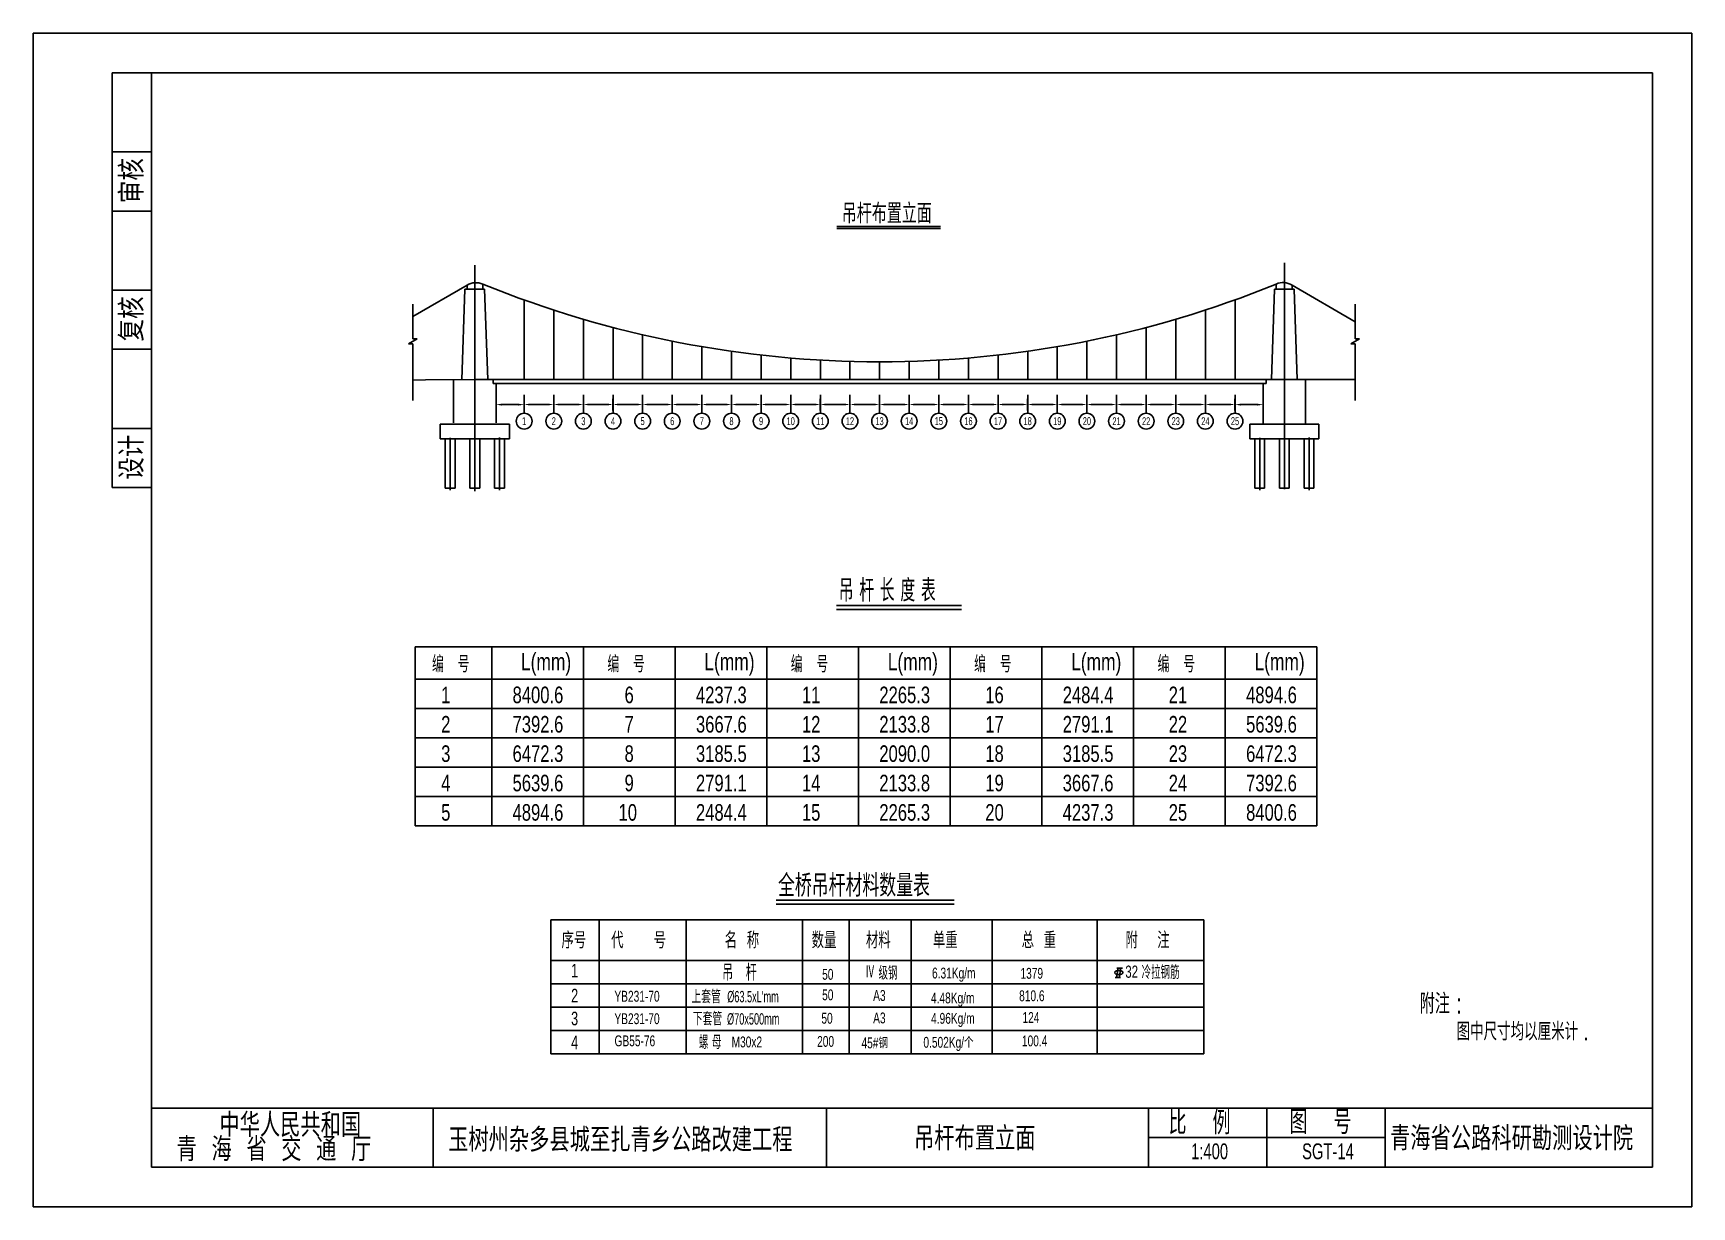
# Model space of a CAD drawing. Extents: x 35094 to 35514, y 817 to 1114.
import ezdxf
from ezdxf.enums import TextEntityAlignment as Align

# ---------------------------------------------------------------- set-up
doc = ezdxf.new("R2010")
doc.units = 0
doc.header["$MEASUREMENT"] = 0
doc.layers.get('0').update_dxf_attribs({"linetype": 'CONTINUOUS'})
doc.layers.get('DEFPOINTS').update_dxf_attribs({"linetype": 'CONTINUOUS'})
doc.layers.add('STATION', color=6, linetype='CONTINUOUS')
doc.layers.add('tukuang', color=3, linetype='CONTINUOUS')
doc.styles.add('GGX1', font='romanc.shx', dxfattribs={"bigfont": 'dk.shx'})
doc.styles.add('HZ', font='stxt.shx', dxfattribs={"width": 0.8, "height": 8, "bigfont": 'dk.shx'})
doc.styles.get("Standard").update_dxf_attribs({"font": 'stxt.shx', "width": 0.8, "bigfont": 'dk.shx'})
doc.styles.add('WMF-宋体0', font='stxt.shx', dxfattribs={"width": 0.8, "bigfont": 'dk.shx'})
doc.dimstyles.get("Standard").update_dxf_attribs({"dimtxt": 0.18, "dimasz": 0.18, "dimexe": 0.18, "dimexo": 0.0625, "dimgap": 0.09, "dimtad": 0, "dimtih": 1, "dimtoh": 1, "dimdec": 4, "dimzin": 0, "dimdsep": 46, "dimtxsty": 'Standard', "dimcen": 0.09, "dimadec": 0, "dimazin": 0, "dimtfac": 1, "dimtdec": 4, "dimtofl": 0, "dimtmove": 0, "dimatfit": 3, "dimfxl": 0, "dimtolj": 1, "dimtzin": 0, "dimarcsym": 0})

# ---------------------------------------------------------------- blocks, each defined once
blk = doc.blocks.new('*D14')
at = {"color": 2}
for p, q in [((35315.38, 1021.28), (35315.38, 1018.34)), ((35322.88, 1021.28), (35322.88, 1018.34)), ((35316.88, 1019.84), (35321.38, 1019.84))]:
    blk.add_line(p, q, dxfattribs=at)
for points in [[(35316.88, 1020.09), (35316.88, 1019.59), (35315.38, 1019.84)], [(35321.38, 1020.09), (35321.38, 1019.59), (35322.88, 1019.84)]]:
    blk.add_solid(points, dxfattribs=at)
at = {"layer": 'DEFPOINTS', "color": 0}
for p in [(35315.38, 1022.28), (35322.88, 1022.28), (35322.88, 1019.84)]:
    blk.add_point(p, dxfattribs=at)
blk = doc.blocks.new('*D13')
at = {"color": 2}
for p, q in [((35307.88, 1021.28), (35307.88, 1018.34)), ((35315.38, 1021.28), (35315.38, 1018.34)), ((35309.38, 1019.84), (35313.88, 1019.84))]:
    blk.add_line(p, q, dxfattribs=at)
for points in [[(35309.38, 1020.09), (35309.38, 1019.59), (35307.88, 1019.84)], [(35313.88, 1020.09), (35313.88, 1019.59), (35315.38, 1019.84)]]:
    blk.add_solid(points, dxfattribs=at)
at = {"layer": 'DEFPOINTS', "color": 0}
for p in [(35307.88, 1022.28), (35315.38, 1022.28), (35315.38, 1019.84)]:
    blk.add_point(p, dxfattribs=at)
blk = doc.blocks.new('*D12')
at = {"color": 2}
for p, q in [((35300.38, 1021.28), (35300.38, 1018.34)), ((35307.88, 1021.28), (35307.88, 1018.34)), ((35301.88, 1019.84), (35306.38, 1019.84))]:
    blk.add_line(p, q, dxfattribs=at)
for points in [[(35301.88, 1020.09), (35301.88, 1019.59), (35300.38, 1019.84)], [(35306.38, 1020.09), (35306.38, 1019.59), (35307.88, 1019.84)]]:
    blk.add_solid(points, dxfattribs=at)
at = {"layer": 'DEFPOINTS', "color": 0}
for p in [(35300.38, 1022.28), (35307.88, 1022.28), (35307.88, 1019.84)]:
    blk.add_point(p, dxfattribs=at)
blk = doc.blocks.new('*D11')
at = {"color": 2}
for p, q in [((35292.88, 1021.28), (35292.88, 1018.34)), ((35300.38, 1021.28), (35300.38, 1018.34)), ((35294.38, 1019.84), (35298.88, 1019.84))]:
    blk.add_line(p, q, dxfattribs=at)
for points in [[(35294.38, 1020.09), (35294.38, 1019.59), (35292.88, 1019.84)], [(35298.88, 1020.09), (35298.88, 1019.59), (35300.38, 1019.84)]]:
    blk.add_solid(points, dxfattribs=at)
at = {"layer": 'DEFPOINTS', "color": 0}
for p in [(35292.88, 1022.28), (35300.38, 1022.28), (35300.38, 1019.84)]:
    blk.add_point(p, dxfattribs=at)
blk = doc.blocks.new('*D10')
at = {"color": 2}
for p, q in [((35285.38, 1021.28), (35285.38, 1018.34)), ((35292.88, 1021.28), (35292.88, 1018.34)), ((35286.88, 1019.84), (35291.38, 1019.84))]:
    blk.add_line(p, q, dxfattribs=at)
for points in [[(35286.88, 1020.09), (35286.88, 1019.59), (35285.38, 1019.84)], [(35291.38, 1020.09), (35291.38, 1019.59), (35292.88, 1019.84)]]:
    blk.add_solid(points, dxfattribs=at)
at = {"layer": 'DEFPOINTS', "color": 0}
for p in [(35285.38, 1022.28), (35292.88, 1022.28), (35292.88, 1019.84)]:
    blk.add_point(p, dxfattribs=at)
blk = doc.blocks.new('*D9')
at = {"color": 2}
for p, q in [((35277.88, 1021.28), (35277.88, 1018.34)), ((35285.38, 1021.28), (35285.38, 1018.34)), ((35279.38, 1019.84), (35283.88, 1019.84))]:
    blk.add_line(p, q, dxfattribs=at)
for points in [[(35279.38, 1020.09), (35279.38, 1019.59), (35277.88, 1019.84)], [(35283.88, 1020.09), (35283.88, 1019.59), (35285.38, 1019.84)]]:
    blk.add_solid(points, dxfattribs=at)
at = {"layer": 'DEFPOINTS', "color": 0}
for p in [(35277.88, 1022.28), (35285.38, 1022.28), (35285.38, 1019.84)]:
    blk.add_point(p, dxfattribs=at)
blk = doc.blocks.new('*D8')
at = {"color": 2}
for p, q in [((35270.38, 1021.28), (35270.38, 1018.34)), ((35277.88, 1021.28), (35277.88, 1018.34)), ((35271.88, 1019.84), (35276.38, 1019.84))]:
    blk.add_line(p, q, dxfattribs=at)
for points in [[(35271.88, 1020.09), (35271.88, 1019.59), (35270.38, 1019.84)], [(35276.38, 1020.09), (35276.38, 1019.59), (35277.88, 1019.84)]]:
    blk.add_solid(points, dxfattribs=at)
at = {"layer": 'DEFPOINTS', "color": 0}
for p in [(35270.38, 1022.28), (35277.88, 1022.28), (35277.88, 1019.84)]:
    blk.add_point(p, dxfattribs=at)
blk = doc.blocks.new('*D7')
at = {"color": 2}
for p, q in [((35262.88, 1021.28), (35262.88, 1018.34)), ((35270.38, 1021.28), (35270.38, 1018.34)), ((35264.38, 1019.84), (35268.88, 1019.84))]:
    blk.add_line(p, q, dxfattribs=at)
for points in [[(35264.38, 1020.09), (35264.38, 1019.59), (35262.88, 1019.84)], [(35268.88, 1020.09), (35268.88, 1019.59), (35270.38, 1019.84)]]:
    blk.add_solid(points, dxfattribs=at)
at = {"layer": 'DEFPOINTS', "color": 0}
for p in [(35262.88, 1022.28), (35270.38, 1022.28), (35270.38, 1019.84)]:
    blk.add_point(p, dxfattribs=at)
blk = doc.blocks.new('*D6')
at = {"color": 2}
for p, q in [((35255.38, 1021.28), (35255.38, 1018.34)), ((35262.88, 1021.28), (35262.88, 1018.34)), ((35256.88, 1019.84), (35261.38, 1019.84))]:
    blk.add_line(p, q, dxfattribs=at)
for points in [[(35256.88, 1020.09), (35256.88, 1019.59), (35255.38, 1019.84)], [(35261.38, 1020.09), (35261.38, 1019.59), (35262.88, 1019.84)]]:
    blk.add_solid(points, dxfattribs=at)
at = {"layer": 'DEFPOINTS', "color": 0}
for p in [(35255.38, 1022.28), (35262.88, 1022.28), (35262.88, 1019.84)]:
    blk.add_point(p, dxfattribs=at)
blk = doc.blocks.new('*D5')
at = {"color": 2}
for p, q in [((35247.88, 1021.28), (35247.88, 1018.34)), ((35255.38, 1021.28), (35255.38, 1018.34)), ((35249.38, 1019.84), (35253.88, 1019.84))]:
    blk.add_line(p, q, dxfattribs=at)
for points in [[(35249.38, 1020.09), (35249.38, 1019.59), (35247.88, 1019.84)], [(35253.88, 1020.09), (35253.88, 1019.59), (35255.38, 1019.84)]]:
    blk.add_solid(points, dxfattribs=at)
at = {"layer": 'DEFPOINTS', "color": 0}
for p in [(35247.88, 1022.28), (35255.38, 1022.28), (35255.38, 1019.84)]:
    blk.add_point(p, dxfattribs=at)
blk = doc.blocks.new('*D4')
at = {"color": 2}
for p, q in [((35240.38, 1021.28), (35240.38, 1018.34)), ((35247.88, 1021.28), (35247.88, 1018.34)), ((35241.88, 1019.84), (35246.38, 1019.84))]:
    blk.add_line(p, q, dxfattribs=at)
for points in [[(35241.88, 1020.09), (35241.88, 1019.59), (35240.38, 1019.84)], [(35246.38, 1020.09), (35246.38, 1019.59), (35247.88, 1019.84)]]:
    blk.add_solid(points, dxfattribs=at)
at = {"layer": 'DEFPOINTS', "color": 0}
for p in [(35240.38, 1022.28), (35247.88, 1022.28), (35247.88, 1019.84)]:
    blk.add_point(p, dxfattribs=at)
blk = doc.blocks.new('*D3')
at = {"color": 2}
for p, q in [((35232.88, 1021.28), (35232.88, 1018.34)), ((35240.38, 1021.28), (35240.38, 1018.34)), ((35234.38, 1019.84), (35238.88, 1019.84))]:
    blk.add_line(p, q, dxfattribs=at)
for points in [[(35234.38, 1020.09), (35234.38, 1019.59), (35232.88, 1019.84)], [(35238.88, 1020.09), (35238.88, 1019.59), (35240.38, 1019.84)]]:
    blk.add_solid(points, dxfattribs=at)
at = {"layer": 'DEFPOINTS', "color": 0}
for p in [(35232.88, 1022.28), (35240.38, 1022.28), (35240.38, 1019.84)]:
    blk.add_point(p, dxfattribs=at)
blk = doc.blocks.new('*D2')
at = {"color": 2}
for p, q in [((35225.38, 1021.28), (35225.38, 1018.34)), ((35232.88, 1021.28), (35232.88, 1018.34)), ((35226.88, 1019.84), (35231.38, 1019.84))]:
    blk.add_line(p, q, dxfattribs=at)
for points in [[(35226.88, 1020.09), (35226.88, 1019.59), (35225.38, 1019.84)], [(35231.38, 1020.09), (35231.38, 1019.59), (35232.88, 1019.84)]]:
    blk.add_solid(points, dxfattribs=at)
at = {"layer": 'DEFPOINTS', "color": 0}
for p in [(35225.38, 1022.28), (35232.88, 1022.28), (35232.88, 1019.84)]:
    blk.add_point(p, dxfattribs=at)
blk = doc.blocks.new('*D1')
at = {"color": 2}
for p, q in [((35217.88, 1021.28), (35217.88, 1018.34)), ((35225.38, 1021.28), (35225.38, 1018.34)), ((35219.38, 1019.84), (35223.88, 1019.84))]:
    blk.add_line(p, q, dxfattribs=at)
for points in [[(35219.38, 1020.09), (35219.38, 1019.59), (35217.88, 1019.84)], [(35223.88, 1020.09), (35223.88, 1019.59), (35225.38, 1019.84)]]:
    blk.add_solid(points, dxfattribs=at)
at = {"layer": 'DEFPOINTS', "color": 0}
for p in [(35217.88, 1022.28), (35225.38, 1022.28), (35225.38, 1019.84)]:
    blk.add_point(p, dxfattribs=at)
blk = doc.blocks.new('*D24')
at = {"color": 2}
for p, q in [((35390.38, 1021.28), (35390.38, 1018.34)), ((35397.88, 1021.28), (35397.88, 1018.34)), ((35391.88, 1019.84), (35396.38, 1019.84))]:
    blk.add_line(p, q, dxfattribs=at)
for points in [[(35391.88, 1020.09), (35391.88, 1019.59), (35390.38, 1019.84)], [(35396.38, 1020.09), (35396.38, 1019.59), (35397.88, 1019.84)]]:
    blk.add_solid(points, dxfattribs=at)
at = {"layer": 'DEFPOINTS', "color": 0}
for p in [(35390.38, 1022.28), (35397.88, 1022.28), (35397.88, 1019.84)]:
    blk.add_point(p, dxfattribs=at)
blk = doc.blocks.new('*D23')
at = {"color": 2}
for p, q in [((35382.88, 1021.28), (35382.88, 1018.34)), ((35390.38, 1021.28), (35390.38, 1018.34)), ((35384.38, 1019.84), (35388.88, 1019.84))]:
    blk.add_line(p, q, dxfattribs=at)
for points in [[(35384.38, 1020.09), (35384.38, 1019.59), (35382.88, 1019.84)], [(35388.88, 1020.09), (35388.88, 1019.59), (35390.38, 1019.84)]]:
    blk.add_solid(points, dxfattribs=at)
at = {"layer": 'DEFPOINTS', "color": 0}
for p in [(35382.88, 1022.28), (35390.38, 1022.28), (35390.38, 1019.84)]:
    blk.add_point(p, dxfattribs=at)
blk = doc.blocks.new('*D22')
at = {"color": 2}
for p, q in [((35375.38, 1021.28), (35375.38, 1018.34)), ((35382.88, 1021.28), (35382.88, 1018.34)), ((35376.88, 1019.84), (35381.38, 1019.84))]:
    blk.add_line(p, q, dxfattribs=at)
for points in [[(35376.88, 1020.09), (35376.88, 1019.59), (35375.38, 1019.84)], [(35381.38, 1020.09), (35381.38, 1019.59), (35382.88, 1019.84)]]:
    blk.add_solid(points, dxfattribs=at)
at = {"layer": 'DEFPOINTS', "color": 0}
for p in [(35375.38, 1022.28), (35382.88, 1022.28), (35382.88, 1019.84)]:
    blk.add_point(p, dxfattribs=at)
blk = doc.blocks.new('*D21')
at = {"color": 2}
for p, q in [((35367.88, 1021.28), (35367.88, 1018.34)), ((35375.38, 1021.28), (35375.38, 1018.34)), ((35369.38, 1019.84), (35373.88, 1019.84))]:
    blk.add_line(p, q, dxfattribs=at)
for points in [[(35369.38, 1020.09), (35369.38, 1019.59), (35367.88, 1019.84)], [(35373.88, 1020.09), (35373.88, 1019.59), (35375.38, 1019.84)]]:
    blk.add_solid(points, dxfattribs=at)
at = {"layer": 'DEFPOINTS', "color": 0}
for p in [(35367.88, 1022.28), (35375.38, 1022.28), (35375.38, 1019.84)]:
    blk.add_point(p, dxfattribs=at)
blk = doc.blocks.new('*D20')
at = {"color": 2}
for p, q in [((35360.38, 1021.28), (35360.38, 1018.34)), ((35367.88, 1021.28), (35367.88, 1018.34)), ((35361.88, 1019.84), (35366.38, 1019.84))]:
    blk.add_line(p, q, dxfattribs=at)
for points in [[(35361.88, 1020.09), (35361.88, 1019.59), (35360.38, 1019.84)], [(35366.38, 1020.09), (35366.38, 1019.59), (35367.88, 1019.84)]]:
    blk.add_solid(points, dxfattribs=at)
at = {"layer": 'DEFPOINTS', "color": 0}
for p in [(35360.38, 1022.28), (35367.88, 1022.28), (35367.88, 1019.84)]:
    blk.add_point(p, dxfattribs=at)
blk = doc.blocks.new('*D19')
at = {"color": 2}
for p, q in [((35352.88, 1021.28), (35352.88, 1018.34)), ((35360.38, 1021.28), (35360.38, 1018.34)), ((35354.38, 1019.84), (35358.88, 1019.84))]:
    blk.add_line(p, q, dxfattribs=at)
for points in [[(35354.38, 1020.09), (35354.38, 1019.59), (35352.88, 1019.84)], [(35358.88, 1020.09), (35358.88, 1019.59), (35360.38, 1019.84)]]:
    blk.add_solid(points, dxfattribs=at)
at = {"layer": 'DEFPOINTS', "color": 0}
for p in [(35352.88, 1022.28), (35360.38, 1022.28), (35360.38, 1019.84)]:
    blk.add_point(p, dxfattribs=at)
blk = doc.blocks.new('*D18')
at = {"color": 2}
for p, q in [((35345.38, 1021.28), (35345.38, 1018.34)), ((35352.88, 1021.28), (35352.88, 1018.34)), ((35346.88, 1019.84), (35351.38, 1019.84))]:
    blk.add_line(p, q, dxfattribs=at)
for points in [[(35346.88, 1020.09), (35346.88, 1019.59), (35345.38, 1019.84)], [(35351.38, 1020.09), (35351.38, 1019.59), (35352.88, 1019.84)]]:
    blk.add_solid(points, dxfattribs=at)
at = {"layer": 'DEFPOINTS', "color": 0}
for p in [(35345.38, 1022.28), (35352.88, 1022.28), (35352.88, 1019.84)]:
    blk.add_point(p, dxfattribs=at)
blk = doc.blocks.new('*D17')
at = {"color": 2}
for p, q in [((35337.88, 1021.28), (35337.88, 1018.34)), ((35345.38, 1021.28), (35345.38, 1018.34)), ((35339.38, 1019.84), (35343.88, 1019.84))]:
    blk.add_line(p, q, dxfattribs=at)
for points in [[(35339.38, 1020.09), (35339.38, 1019.59), (35337.88, 1019.84)], [(35343.88, 1020.09), (35343.88, 1019.59), (35345.38, 1019.84)]]:
    blk.add_solid(points, dxfattribs=at)
at = {"layer": 'DEFPOINTS', "color": 0}
for p in [(35337.88, 1022.28), (35345.38, 1022.28), (35345.38, 1019.84)]:
    blk.add_point(p, dxfattribs=at)
blk = doc.blocks.new('*D16')
at = {"color": 2}
for p, q in [((35330.38, 1021.28), (35330.38, 1018.34)), ((35337.88, 1021.28), (35337.88, 1018.34)), ((35331.88, 1019.84), (35336.38, 1019.84))]:
    blk.add_line(p, q, dxfattribs=at)
for points in [[(35331.88, 1020.09), (35331.88, 1019.59), (35330.38, 1019.84)], [(35336.38, 1020.09), (35336.38, 1019.59), (35337.88, 1019.84)]]:
    blk.add_solid(points, dxfattribs=at)
at = {"layer": 'DEFPOINTS', "color": 0}
for p in [(35330.38, 1022.28), (35337.88, 1022.28), (35337.88, 1019.84)]:
    blk.add_point(p, dxfattribs=at)
blk = doc.blocks.new('*D15')
at = {"color": 2}
for p, q in [((35322.88, 1021.28), (35322.88, 1018.34)), ((35330.38, 1021.28), (35330.38, 1018.34)), ((35324.38, 1019.84), (35328.88, 1019.84))]:
    blk.add_line(p, q, dxfattribs=at)
for points in [[(35324.38, 1020.09), (35324.38, 1019.59), (35322.88, 1019.84)], [(35328.88, 1020.09), (35328.88, 1019.59), (35330.38, 1019.84)]]:
    blk.add_solid(points, dxfattribs=at)
at = {"layer": 'DEFPOINTS', "color": 0}
for p in [(35322.88, 1022.28), (35330.38, 1022.28), (35330.38, 1019.84)]:
    blk.add_point(p, dxfattribs=at)
blk = doc.blocks.new('*D25')
at = {"color": 2}
for p, q in [((35397.88, 1021.28), (35397.88, 1018.31)), ((35405.01, 1021.28), (35405.01, 1018.31)), ((35399.38, 1019.81), (35403.51, 1019.81))]:
    blk.add_line(p, q, dxfattribs=at)
for points in [[(35399.38, 1020.06), (35399.38, 1019.56), (35397.88, 1019.81)], [(35403.51, 1020.06), (35403.51, 1019.56), (35405.01, 1019.81)]]:
    blk.add_solid(points, dxfattribs=at)
at = {"layer": 'DEFPOINTS', "color": 0}
for p in [(35397.88, 1022.28), (35405.01, 1022.28), (35405.01, 1019.81)]:
    blk.add_point(p, dxfattribs=at)
blk = doc.blocks.new('*D26')
at = {"color": 2}
for p, q in [((35210.76, 1021.28), (35210.76, 1018.31)), ((35217.88, 1021.28), (35217.88, 1018.31)), ((35216.38, 1019.81), (35212.26, 1019.81))]:
    blk.add_line(p, q, dxfattribs=at)
for points in [[(35212.26, 1020.06), (35212.26, 1019.56), (35210.76, 1019.81)], [(35216.38, 1020.06), (35216.38, 1019.56), (35217.88, 1019.81)]]:
    blk.add_solid(points, dxfattribs=at)
at = {"layer": 'DEFPOINTS', "color": 0}
for p in [(35210.76, 1022.28), (35217.88, 1022.28), (35210.76, 1019.81)]:
    blk.add_point(p, dxfattribs=at)

msp = doc.modelspace()

# ---------------------------------------------------------------- linework, layer by layer
at = {"color": 2, "linetype": 'Continuous'}
for p, q in [((35513.55868, 1113.80746), (35093.55868, 1113.80746)), ((35093.55868, 816.80746), (35093.55868, 1113.80746)), ((35513.55868, 816.80746), (35513.55868, 1113.80746)), ((35123.55868, 1103.80746), (35123.55868, 1103.80746)), ((35123.55868, 1103.80746), (35123.55868, 1103.80746)), ((35113.55868, 1083.80746), (35123.55868, 1083.80746)), ((35123.55868, 1083.80746), (35123.55868, 1083.80746)), ((35113.55868, 1068.80746), (35123.55868, 1068.80746)), ((35123.55868, 1068.80746), (35123.55868, 1068.80746)), ((35113.55868, 1048.80746), (35123.55868, 1048.80746)), ((35123.55868, 1048.80746), (35123.55868, 1048.80746)), ((35113.55868, 1033.80746), (35123.55868, 1033.80746)), ((35123.55868, 1033.80746), (35123.55868, 1033.80746)), ((35113.55868, 1013.80746), (35123.55868, 1013.80746)), ((35123.55868, 1013.80746), (35123.55868, 1013.80746)), ((35113.55868, 998.80746), (35113.55868, 998.80746)), ((35123.55868, 998.80746), (35123.55868, 998.80746)), ((35236.89439, 889.42478), (35236.89439, 855.54571)), ((35258.89187, 889.42478), (35258.89187, 855.54571)), ((35288.35249, 889.42478), (35288.35249, 855.54571)), ((35300.21548, 889.42478), (35300.21548, 855.54571)), ((35315.88876, 889.42478), (35315.88876, 855.54571)), ((35336.35917, 889.42478), (35336.35917, 855.54571)), ((35362.9512, 889.42478), (35362.9512, 855.54571)), ((35224.59928, 879.11401), (35390.01973, 879.11401)), ((35224.59928, 873.22194), (35390.01973, 873.22194)), ((35224.59928, 867.32986), (35390.01973, 867.32986)), ((35224.59928, 861.43778), (35390.01973, 861.43778)), ((35194.83132, 841.80746), (35194.83132, 841.80746)), ((35194.83132, 826.80746), (35194.83132, 841.80746)), ((35280.51831, 841.80746), (35280.51831, 841.80746)), ((35294.4313, 826.80746), (35294.4313, 841.80746)), ((35375.945, 841.80746), (35375.945, 841.80746)), ((35375.945, 826.80746), (35375.945, 841.80746)), ((35405.945, 841.80746), (35405.945, 841.80746)), ((35405.945, 826.80746), (35405.945, 841.80746)), ((35435.945, 841.80746), (35435.945, 841.80746)), ((35435.945, 826.80746), (35435.945, 841.80746)), ((35503.55868, 841.80746), (35503.55868, 841.80746)), ((35375.945, 834.30746), (35435.945, 834.30746)), ((35123.55868, 826.80746), (35123.55868, 826.80746)), ((35503.55868, 826.80746), (35503.55868, 826.80746)), ((35093.55868, 816.80746), (35513.55868, 816.80746))]:
    msp.add_line(p, q, dxfattribs=at)
at = {"color": 7, "linetype": 'Continuous'}
for p, q in [((35113.55868, 1103.80746), (35113.55868, 998.80746)), ((35113.55868, 1103.80746), (35123.55868, 1103.80746)), ((35113.55868, 998.80746), (35123.55868, 998.80746)), ((35190.32791, 958.52066), (35190.32791, 913.18178)), ((35190.32791, 958.52066), (35418.62432, 958.52066)), ((35209.66331, 958.52066), (35209.66331, 913.18178)), ((35232.8812, 958.52066), (35232.8812, 913.18178)), ((35256.09909, 958.52066), (35256.09909, 913.18178)), ((35279.31698, 958.52066), (35279.31698, 913.18178)), ((35302.53487, 958.52066), (35302.53487, 913.18178)), ((35325.75276, 958.52066), (35325.75276, 913.18178)), ((35348.97065, 958.52066), (35348.97065, 913.18178)), ((35372.18854, 958.52066), (35372.18854, 913.18178)), ((35395.40643, 958.52066), (35395.40643, 913.18178)), ((35418.62432, 958.52066), (35418.62432, 913.18178)), ((35190.32791, 913.18178), (35418.62432, 913.18178)), ((35224.59928, 889.42478), (35224.59928, 855.54571)), ((35224.59928, 889.42478), (35390.01973, 889.42478)), ((35390.01973, 889.42478), (35390.01973, 855.54571)), ((35224.59928, 855.54571), (35390.01973, 855.54571)), ((35123.55868, 841.80746), (35503.55868, 841.80746))]:
    msp.add_line(p, q, dxfattribs=at)
at = {"color": 6, "linetype": 'Continuous'}
for p, q in [((35123.55868, 826.80746), (35123.55868, 1103.80746)), ((35123.55868, 1103.80746), (35503.55868, 1103.80746)), ((35503.55868, 826.80746), (35503.55868, 1103.80746)), ((35123.55868, 826.80746), (35503.55868, 826.80746))]:
    msp.add_line(p, q, dxfattribs=at)
msp.add_line((35297.02415, 1064.86095), (35323.32816, 1064.86095))
at = {"color": 2}
for p, q in [((35297.02415, 1064.36095), (35323.32816, 1064.36095)), ((35217.88345, 1022.27666), (35217.88345, 1017.62891)), ((35225.38345, 1022.27666), (35225.38345, 1017.62891)), ((35232.88345, 1022.27666), (35232.88345, 1017.62891)), ((35240.38345, 1022.27666), (35240.38345, 1017.62891)), ((35247.88345, 1022.27666), (35247.88345, 1017.62891)), ((35255.38345, 1022.27666), (35255.38345, 1017.62891)), ((35262.88345, 1022.27666), (35262.88345, 1017.62891)), ((35270.38345, 1022.27666), (35270.38345, 1017.62891)), ((35277.88345, 1022.27666), (35277.88345, 1017.62891)), ((35285.38345, 1022.27666), (35285.38345, 1017.62891)), ((35292.88345, 1022.27666), (35292.88345, 1017.62891)), ((35300.38345, 1022.27666), (35300.38345, 1017.62891)), ((35307.88345, 1022.27666), (35307.88345, 1017.62891)), ((35315.38345, 1022.27666), (35315.38345, 1017.62891)), ((35322.88345, 1022.27666), (35322.88345, 1017.62891)), ((35330.38345, 1022.27666), (35330.38345, 1017.62891)), ((35337.88345, 1022.27666), (35337.88345, 1017.62891)), ((35345.38345, 1022.27666), (35345.38345, 1017.62891)), ((35352.88345, 1022.27666), (35352.88345, 1017.62891)), ((35360.38345, 1022.27666), (35360.38345, 1017.62891)), ((35367.88345, 1022.27666), (35367.88345, 1017.62891)), ((35375.38345, 1022.27666), (35375.38345, 1017.62891)), ((35382.88345, 1022.27666), (35382.88345, 1017.62891)), ((35390.38345, 1022.27666), (35390.38345, 1017.62891)), ((35397.88345, 1022.27666), (35397.88345, 1017.62891)), ((35296.96793, 967.93534), (35328.66818, 967.93534)), ((35190.32791, 950.35478), (35418.62432, 950.35478)), ((35190.32791, 942.92018), (35418.62432, 942.92018)), ((35190.32791, 935.48558), (35418.62432, 935.48558)), ((35190.32791, 928.05098), (35418.62432, 928.05098)), ((35190.32791, 920.61638), (35418.62432, 920.61638)), ((35281.66328, 893.43555), (35326.78255, 893.43555)), ((35367.55954, 874.81636), (35368.91392, 874.81636)), ((35368.28187, 877.2165), (35367.90265, 874.81636)), ((35367.99294, 877.2165), (35369.36537, 877.2165)), ((35368.96809, 877.2165), (35368.58887, 874.81636))]:
    msp.add_line(p, q, dxfattribs=at)
at = {"color": 3}
for p, q in [((35205.38345, 997.91429), (35205.38345, 1055.06915)), ((35410.38345, 998.4078), (35410.38345, 1055.7238)), ((35404.13345, 998.18839), (35404.13345, 1011.44804)), ((35416.63345, 998.18839), (35416.63345, 1011.52508))]:
    msp.add_line(p, q, dxfattribs=at)
at = {"color": 7}
for p, q in [((35217.88345, 1046.3075), (35217.88345, 1026.16308)), ((35397.88345, 1046.3075), (35397.88345, 1026.28808)), ((35225.38345, 1043.74182), (35225.38345, 1026.16308)), ((35390.38345, 1043.74182), (35390.38345, 1026.20058)), ((35232.88345, 1041.42172), (35232.88345, 1026.15058)), ((35240.38345, 1039.34057), (35240.38345, 1026.15058)), ((35247.88345, 1037.49263), (35247.88345, 1026.15058)), ((35367.88345, 1037.49263), (35367.88345, 1026.15058)), ((35375.38345, 1039.34057), (35375.38345, 1026.15058)), ((35382.88345, 1041.42172), (35382.88345, 1026.15058)), ((35255.38345, 1035.87295), (35255.38345, 1026.15058)), ((35262.88345, 1034.47731), (35262.88345, 1026.15058)), ((35270.38345, 1033.30214), (35270.38345, 1026.15058)), ((35345.38345, 1033.30214), (35345.38345, 1026.15058)), ((35352.88345, 1034.47731), (35352.88345, 1026.15058)), ((35360.38345, 1035.87295), (35360.38345, 1026.15058)), ((35277.88345, 1032.34452), (35277.88345, 1026.15058)), ((35285.38345, 1031.60209), (35285.38345, 1026.15058)), ((35292.88345, 1031.07306), (35292.88345, 1026.15058)), ((35300.38345, 1030.75614), (35300.38345, 1026.15058)), ((35307.88345, 1030.65058), (35307.88345, 1026.15058)), ((35315.38345, 1030.75614), (35315.38345, 1026.15058)), ((35322.88345, 1031.07306), (35322.88345, 1026.15058)), ((35330.38345, 1031.60209), (35330.38345, 1026.15058)), ((35337.88345, 1032.34452), (35337.88345, 1026.15058)), ((35210.00845, 1026.14812), (35210.00845, 1025.14812)), ((35296.96793, 968.94784), (35328.66818, 968.94784)), ((35281.66328, 894.44805), (35326.78255, 894.44805))]:
    msp.add_line(p, q, dxfattribs=at)
at = {"color": 2}
msp.add_lwpolyline([(35368.45945, 875.56828, 0.050414669), (35368.88521, 875.61132, 0.06424962), (35369.20341, 875.72024, 0.103875691), (35369.44774, 875.91189, 0.176459195), (35369.51157, 876.08711, 0.176459195), (35369.44774, 876.26233, 0.103875691), (35369.20341, 876.45398, 0.06424962), (35368.88521, 876.5629, 0.050414669), (35368.45945, 876.60594, 0.050414669), (35368.03368, 876.5629, 0.06424962), (35367.71549, 876.45398, 0.103875691), (35367.47115, 876.26233, 0.176459195), (35367.40733, 876.08711, 0.176459195), (35367.47115, 875.91189, 0.103875691), (35367.71549, 875.72024, 0.06424962), (35368.03368, 875.61132, 0.050414669)], format="xyb", close=True, dxfattribs=at)
for centre in [(35217.88345, 1015.62891), (35225.38345, 1015.62891), (35232.88345, 1015.62891), (35240.38345, 1015.62891), (35247.88345, 1015.62891), (35255.38345, 1015.62891), (35262.88345, 1015.62891), (35270.38345, 1015.62891), (35277.88345, 1015.62891), (35285.38345, 1015.62891), (35292.88345, 1015.62891), (35300.38345, 1015.62891), (35307.88345, 1015.62891), (35315.38345, 1015.62891), (35322.88345, 1015.62891), (35330.38345, 1015.62891), (35337.88345, 1015.62891), (35345.38345, 1015.62891), (35352.88345, 1015.62891), (35360.38345, 1015.62891), (35367.88345, 1015.62891), (35375.38345, 1015.62891), (35382.88345, 1015.62891), (35390.38345, 1015.62891), (35397.88345, 1015.62891)]:
    msp.add_circle(centre, 2, dxfattribs=at)
at = {"layer": 'STATION', "color": 6}
for p, q in [((35189.70928, 1042.1011), (35203.44598, 1050.03198)), ((35428.30875, 1040.8014), (35412.32092, 1050.03198))]:
    msp.add_line(p, q, dxfattribs=at)
at = {"layer": 'STATION', "color": 2}
for p, q in [((35203.44598, 1049.02558), (35203.44598, 1050.03198)), ((35207.43774, 1049.02558), (35207.43774, 1050.30466)), ((35408.32917, 1049.02558), (35408.32917, 1050.30466)), ((35412.32092, 1049.02558), (35412.32092, 1050.03198)), ((35202.88345, 1049.02558), (35202.12001, 1026.1222)), ((35202.88345, 1049.02558), (35207.88345, 1049.02558)), ((35207.88345, 1049.02558), (35208.64605, 1026.14769)), ((35407.88345, 1049.02558), (35407.12095, 1026.15058)), ((35412.88345, 1049.02558), (35407.88345, 1049.02558)), ((35412.88345, 1049.02558), (35413.64595, 1026.15058)), ((35189.70928, 1045.22143), (35189.70928, 1036.42039)), ((35428.30875, 1045.22143), (35428.30875, 1036.42039)), ((35190.81431, 1036.42039), (35188.60426, 1035.21184)), ((35188.60426, 1035.21184), (35189.70928, 1035.21184)), ((35189.70928, 1036.42039), (35190.81431, 1036.42039)), ((35189.70928, 1035.21184), (35189.70928, 1020.88573)), ((35429.41378, 1036.42039), (35427.20373, 1035.21184)), ((35427.20373, 1035.21184), (35428.30875, 1035.21184)), ((35428.30875, 1036.42039), (35429.41378, 1036.42039)), ((35428.30875, 1035.21184), (35428.30875, 1020.88573)), ((35189.70928, 1025.99738), (35192.88345, 1026.05293)), ((35192.88345, 1026.05293), (35205.38345, 1026.14668)), ((35200.00845, 1026.10636), (35200.00845, 1020.74092)), ((35210.75845, 1025.14836), (35210.75845, 1020.08614)), ((35405.00845, 1025.15058), (35405.00845, 1014.90058)), ((35405.75845, 1026.15058), (35405.75845, 1025.15058)), ((35415.75845, 1026.15058), (35415.75845, 1014.90058)), ((35200.00845, 1020.74092), (35200.00845, 1015.22558)), ((35210.75845, 1020.08614), (35210.75845, 1015.22558)), ((35196.63345, 1014.90058), (35214.13345, 1014.90058)), ((35196.63345, 1011.15058), (35196.63345, 1014.90058)), ((35214.13345, 1011.15058), (35214.13345, 1014.90058)), ((35401.63345, 1014.90058), (35419.13345, 1014.90058)), ((35401.63345, 1011.15058), (35401.63345, 1014.90058)), ((35419.13345, 1011.15058), (35419.13345, 1014.90058)), ((35196.63345, 1011.15058), (35214.13345, 1011.15058)), ((35197.88345, 1011.15058), (35197.88345, 998.65058)), ((35200.38345, 1011.15058), (35200.38345, 998.65058)), ((35204.13345, 1011.15058), (35204.13345, 998.65058)), ((35206.63345, 1011.15058), (35206.63345, 998.65058)), ((35210.38345, 1011.15058), (35210.38345, 998.65058)), ((35212.88345, 1011.15058), (35212.88345, 998.65058)), ((35401.63345, 1011.15058), (35419.13345, 1011.15058)), ((35402.88345, 1011.15058), (35402.88345, 998.65058)), ((35405.38345, 1011.15058), (35405.38345, 998.65058)), ((35409.13345, 1011.15058), (35409.13345, 998.65058)), ((35411.63345, 1011.15058), (35411.63345, 998.65058)), ((35415.38345, 1011.15058), (35415.38345, 998.65058)), ((35417.88345, 1011.15058), (35417.88345, 998.65058)), ((35197.88345, 998.65058), (35200.38345, 998.65058)), ((35204.13345, 998.65058), (35206.63345, 998.65058)), ((35210.38345, 998.65058), (35212.88345, 998.65058)), ((35402.88345, 998.65058), (35405.38345, 998.65058)), ((35409.13345, 998.65058), (35411.63345, 998.65058)), ((35415.38345, 998.65058), (35417.88345, 998.65058))]:
    msp.add_line(p, q, dxfattribs=at)
at = {"layer": 'STATION', "color": 3}
for p, q in [((35199.13345, 998.18839), (35199.13345, 1011.44804)), ((35211.63345, 998.18839), (35211.63345, 1011.52508))]:
    msp.add_line(p, q, dxfattribs=at)
at = {"layer": 'STATION', "color": 6}
for centre, radius, start, end in [((35205.70021, 1046.38626), 4.28636, 66.0862197, 121.7293884), ((35307.88345, 1297.15058), 266.5, 247.857774, 292.142226), ((35410.08515, 1046.85231), 3.87327, 54.7439886, 116.9593913)]:
    msp.add_arc(centre, radius, start, end, dxfattribs=at)
at = {"layer": 'tukuang', "color": 7}
for p, q in [((35205.38345, 1026.14668), (35217.88345, 1026.15058)), ((35210.00845, 1025.14812), (35217.88345, 1025.15058)), ((35217.88345, 1026.15058), (35230.38345, 1026.15058)), ((35217.88345, 1025.15058), (35230.38345, 1025.15058)), ((35230.38345, 1026.15058), (35242.88345, 1026.15058)), ((35230.38345, 1025.15058), (35242.88345, 1025.15058)), ((35242.88345, 1026.15058), (35255.38345, 1026.15058)), ((35242.88345, 1025.15058), (35255.38345, 1025.15058)), ((35255.38345, 1026.15058), (35267.88345, 1026.15058)), ((35255.38345, 1025.15058), (35267.88345, 1025.15058)), ((35267.88345, 1026.15058), (35280.38345, 1026.15058)), ((35267.88345, 1025.15058), (35280.38345, 1025.15058)), ((35280.38345, 1026.15058), (35292.88345, 1026.15058)), ((35280.38345, 1025.15058), (35292.88345, 1025.15058)), ((35292.88345, 1026.15058), (35305.38345, 1026.15058)), ((35292.88345, 1025.15058), (35305.38345, 1025.15058)), ((35305.38345, 1026.15058), (35317.88345, 1026.15058)), ((35305.38345, 1025.15058), (35317.88345, 1025.15058)), ((35317.88345, 1026.15058), (35330.38345, 1026.15058)), ((35317.88345, 1025.15058), (35330.38345, 1025.15058)), ((35330.38345, 1026.15058), (35342.88345, 1026.15058)), ((35330.38345, 1025.15058), (35342.88345, 1025.15058)), ((35342.88345, 1026.15058), (35355.38345, 1026.15058)), ((35342.88345, 1025.15058), (35355.38345, 1025.15058)), ((35355.38345, 1026.15058), (35367.88345, 1026.15058)), ((35355.38345, 1025.15058), (35367.88345, 1025.15058)), ((35367.88345, 1026.15058), (35428.30875, 1026.15058)), ((35367.88345, 1025.15058), (35405.75845, 1025.15058))]:
    msp.add_line(p, q, dxfattribs=at)

# ---------------------------------------------------------------- texts
at = {"color": 2, "style": 'GGX1'}
for s, p in [('审核', (35121.55868, 1070.80746)), ('复核', (35121.55868, 1035.80746)), ('设计', (35121.55868, 1000.80746))]:
    msp.add_text(s, height=6, rotation=90, dxfattribs=at).set_placement(p)
at = {"color": 2}
for s, height, width, p in [('吊杆布置立面', 5, 0.8, (35298.3228, 1065.68241)), ('吊 杆 长 度 表', 5.625, 0.7, (35297.54554, 969.97888)), ('1', 3.43716, 0.7, (35229.76947, 874.85718)), ('吊   杆', 4.124588, 0.7, (35268.05377, 874.04879)), ('Ⅳ', 3.43716, 0.7, (35304.23054, 874.58219)), ('级钢', 3.437156, 0.7, (35307.61159, 874.2611)), ('32', 3.093441, 0.7, (35370.10816, 874.76517)), ('冷拉钢筋', 3.437156, 0.7, (35374.22855, 874.44507)), ('50', 2.749725, 0.7, (35293.33864, 874.25816)), ('6.31Kg/m', 2.749725, 0.7, (35321.16172, 874.58445)), ('1379', 2.749725, 0.7, (35343.55213, 874.51629)), ('2', 3.43716, 0.7, (35229.76947, 868.54415)), ('YB231-70', 2.749725, 0.7, (35240.7398, 868.7158)), ('上套管', 3.368413, 0.7, (35260.24642, 868.29903)), ("%%c63.5xL'mm", 2.8872113, 0.6, (35269.29898, 868.54983)), ('50', 2.749725, 0.7, (35293.33864, 869.06948)), ('A3', 2.749725, 0.7, (35306.25702, 868.91054)), ('4.48Kg/m', 2.749725, 0.7, (35320.89643, 868.28899)), ('810.6', 2.749725, 0.7, (35343.21989, 868.83745)), ('3', 3.43716, 0.7, (35229.76947, 862.74755)), ('YB231-70', 2.749725, 0.7, (35240.7398, 863.03295)), ('下套管', 3.368413, 0.7, (35260.60253, 862.69495)), ('%%c70x500mm', 2.8872113, 0.6, (35269.25728, 862.91724)), ('50', 2.749725, 0.7, (35293.14655, 863.14693)), ('A3', 2.749725, 0.7, (35306.25702, 863.2277)), ('4.96Kg/m', 2.749725, 0.7, (35320.93452, 863.12934)), ('124', 2.749725, 0.7, (35344.06975, 863.33607)), ('4', 3.43716, 0.7, (35229.76947, 856.69273)), ('GB55-76', 2.749725, 0.7, (35240.76638, 857.43409)), ('螺 母', 3.437156, 0.7, (35262.11857, 856.74276)), ('M30x2', 2.749725, 0.7, (35270.41089, 857.15585)), ('200', 2.749725, 0.7, (35292.07114, 857.28663)), ('45#钢', 2.749725, 0.7, (35303.30432, 856.9073)), ('0.502Kg/个', 2.749725, 0.7, (35318.9811, 857.06288)), ('100.4', 2.749725, 0.7, (35343.92887, 857.41781)), ('1:400', 4, 0.7, (35386.76494, 828.85425)), ('SGT-14', 4, 0.7, (35414.86962, 828.85425))]:
    msp.add_text(s, height=height, dxfattribs=dict(at, width=width)).set_placement(p)
at = {"color": 2, "width": 0.7}
for s, p in [('1', (35217.88345, 1015.62891)), ('2', (35225.38345, 1015.62891)), ('3', (35232.88345, 1015.62891)), ('4', (35240.38345, 1015.62891)), ('5', (35247.88345, 1015.62891)), ('6', (35255.38345, 1015.62891)), ('7', (35262.88345, 1015.62891)), ('8', (35270.38345, 1015.62891)), ('9', (35277.88345, 1015.62891)), ('10', (35285.38345, 1015.62891)), ('11', (35292.88345, 1015.62891)), ('12', (35300.38345, 1015.62891)), ('13', (35307.88345, 1015.62891)), ('14', (35315.38345, 1015.62891)), ('15', (35322.88345, 1015.62891)), ('16', (35330.38345, 1015.62891)), ('17', (35337.88345, 1015.62891)), ('18', (35345.38345, 1015.62891)), ('19', (35352.88345, 1015.62891)), ('20', (35360.38345, 1015.62891)), ('21', (35367.88345, 1015.62891)), ('22', (35375.38345, 1015.62891)), ('23', (35382.88345, 1015.62891)), ('24', (35390.38345, 1015.62891)), ('25', (35397.88345, 1015.62891))]:
    msp.add_text(s, height=2, dxfattribs=at).set_placement(p, align=Align.MIDDLE)
at = {"color": 2}
for s, height, style, width, p in [('编   号', 4.192627, 'WMF-宋体0', 0.75, (35194.55467, 952.06109)), ('L(mm)', 4.387633, 'HZ', 0.75, (35217.08028, 952.5486)), ('编   号', 4.192627, 'WMF-宋体0', 0.75, (35238.96545, 952.06109)), ('L(mm)', 4.387633, 'HZ', 0.75, (35263.51606, 952.5486)), ('编   号', 4.192627, 'WMF-宋体0', 0.75, (35285.40123, 952.06109)), ('L(mm)', 4.387633, 'HZ', 0.75, (35309.95184, 952.5486)), ('编   号', 4.192627, 'WMF-宋体0', 0.75, (35331.83701, 952.06109)), ('L(mm)', 4.387633, 'HZ', 0.75, (35356.38762, 952.5486)), ('编   号', 4.192627, 'WMF-宋体0', 0.75, (35378.27279, 952.06109)), ('L(mm)', 4.387633, 'HZ', 0.75, (35402.8234, 952.5486)), ('1', 4.19263, 'WMF-宋体0', 0.75, (35196.86904, 944.26085)), ('8400.6', 4.192627, 'WMF-宋体0', 0.75, (35214.9474, 944.26085)), ('6', 4.19263, 'WMF-宋体0', 0.75, (35243.30482, 944.26085)), ('4237.3', 4.192627, 'WMF-宋体0', 0.75, (35261.38318, 944.26085)), ('11', 4.192627, 'WMF-宋体0', 0.75, (35288.21712, 944.26085)), ('2265.3', 4.192627, 'WMF-宋体0', 0.75, (35307.81896, 944.26085)), ('16', 4.192627, 'WMF-宋体0', 0.75, (35334.6529, 944.26085)), ('2484.4', 4.192627, 'WMF-宋体0', 0.75, (35354.25475, 944.26085)), ('21', 4.192627, 'WMF-宋体0', 0.75, (35381.08868, 944.26085)), ('4894.6', 4.192627, 'WMF-宋体0', 0.75, (35400.69053, 944.26085)), ('2', 4.19263, 'WMF-宋体0', 0.75, (35196.86904, 936.82625)), ('7392.6', 4.192627, 'WMF-宋体0', 0.75, (35214.9474, 936.82625)), ('7', 4.19263, 'WMF-宋体0', 0.75, (35243.30482, 936.82625)), ('3667.6', 4.192627, 'WMF-宋体0', 0.75, (35261.38318, 936.82625)), ('12', 4.192627, 'WMF-宋体0', 0.75, (35288.21712, 936.82625)), ('2133.8', 4.192627, 'WMF-宋体0', 0.75, (35307.81896, 936.82625)), ('17', 4.192627, 'WMF-宋体0', 0.75, (35334.6529, 936.82625)), ('2791.1', 4.192627, 'WMF-宋体0', 0.75, (35354.25475, 936.82625)), ('22', 4.192627, 'WMF-宋体0', 0.75, (35381.08868, 936.82625)), ('5639.6', 4.192627, 'WMF-宋体0', 0.75, (35400.69053, 936.82625)), ('3', 4.19263, 'WMF-宋体0', 0.75, (35196.86904, 929.39165)), ('6472.3', 4.192627, 'WMF-宋体0', 0.75, (35214.9474, 929.39165)), ('8', 4.19263, 'WMF-宋体0', 0.75, (35243.30482, 929.39165)), ('3185.5', 4.192627, 'WMF-宋体0', 0.75, (35261.38318, 929.39165)), ('13', 4.192627, 'WMF-宋体0', 0.75, (35288.21712, 929.39165)), ('2090.0', 4.192627, 'WMF-宋体0', 0.75, (35307.81896, 929.39165)), ('18', 4.192627, 'WMF-宋体0', 0.75, (35334.6529, 929.39165)), ('3185.5', 4.192627, 'WMF-宋体0', 0.75, (35354.25475, 929.39165)), ('23', 4.192627, 'WMF-宋体0', 0.75, (35381.08868, 929.39165)), ('6472.3', 4.192627, 'WMF-宋体0', 0.75, (35400.69053, 929.39165)), ('4', 4.19263, 'WMF-宋体0', 0.75, (35196.86904, 921.95705)), ('5639.6', 4.192627, 'WMF-宋体0', 0.75, (35214.9474, 921.95705)), ('9', 4.19263, 'WMF-宋体0', 0.75, (35243.30482, 921.95705)), ('2791.1', 4.192627, 'WMF-宋体0', 0.75, (35261.38318, 921.95705)), ('14', 4.192627, 'WMF-宋体0', 0.75, (35288.21712, 921.95705)), ('2133.8', 4.192627, 'WMF-宋体0', 0.75, (35307.81896, 921.95705)), ('19', 4.192627, 'WMF-宋体0', 0.75, (35334.6529, 921.95705)), ('3667.6', 4.192627, 'WMF-宋体0', 0.75, (35354.25475, 921.95705)), ('24', 4.192627, 'WMF-宋体0', 0.75, (35381.08868, 921.95705)), ('7392.6', 4.192627, 'WMF-宋体0', 0.75, (35400.69053, 921.95705)), ('5', 4.19263, 'WMF-宋体0', 0.75, (35196.86904, 914.52245)), ('4894.6', 4.192627, 'WMF-宋体0', 0.75, (35214.9474, 914.52245)), ('10', 4.192627, 'WMF-宋体0', 0.75, (35241.78134, 914.52245)), ('2484.4', 4.192627, 'WMF-宋体0', 0.75, (35261.38318, 914.52245)), ('15', 4.192627, 'WMF-宋体0', 0.75, (35288.21712, 914.52245)), ('2265.3', 4.192627, 'WMF-宋体0', 0.75, (35307.81896, 914.52245)), ('20', 4.192627, 'WMF-宋体0', 0.75, (35334.6529, 914.52245)), ('4237.3', 4.192627, 'WMF-宋体0', 0.75, (35354.25475, 914.52245)), ('25', 4.192627, 'WMF-宋体0', 0.75, (35381.08868, 914.52245)), ('8400.6', 4.192627, 'WMF-宋体0', 0.75, (35400.69053, 914.52245)), ('全桥吊杆材料数量表', 5.625, 'HZ', 0.8, (35282.16283, 895.29978)), ('序号', 4.124453, 'HZ', 0.8, (35227.34, 882.20717)), ('代', 4.12445, 'HZ', 0.8, (35239.91545, 882.20717)), ('号', 4.12445, 'HZ', 0.8, (35250.68185, 882.20717)), ('名  称', 4.124453, 'HZ', 0.8, (35268.66798, 882.20717)), ('数量', 4.124453, 'HZ', 0.8, (35290.68791, 882.20717)), ('材料', 4.124453, 'HZ', 0.8, (35304.42923, 882.20717)), ('单重', 4.124453, 'HZ', 0.8, (35321.368, 882.20717)), ('总  重', 4.124453, 'HZ', 0.8, (35343.86299, 882.20717)), ('附    注', 4.124453, 'HZ', 0.8, (35370.15032, 882.20717)), ('附注 :', 5.0625, 'HZ', 0.8, (35444.63053, 865.68019)), ('       图中尺寸均以厘米计 .', 4.49982, 'HZ', 0.8, (35444.63053, 858.91275)), ('中华人民共和国', 6, 'GGX1', 0.9, (35140.72138, 834.51249)), ('比  例', 6, 'GGX1', 0.8, (35381.04866, 835.10746)), ('图  号', 6, 'GGX1', 0.8, (35411.65073, 835.2357)), ('玉树州杂多县城至扎青乡公路改建工程', 6, 'GGX1', 0.9, (35198.63755, 830.74519)), ('青海省公路科研勘测设计院', 6, 'GGX1', 0.9, (35437.13983, 831.10589)), ('青 海 省 交 通 厅', 6, 'GGX1', 0.9, (35129.88027, 828.35999))]:
    msp.add_text(s, height=height, dxfattribs=dict(at, style=style, width=width)).set_placement(p)
at = {"color": 2, "style": 'GGX1', "width": 0.9}
msp.add_text('吊杆布置立面', height=6, dxfattribs=at).set_placement((35331.99736, 834.09958), align=Align.MIDDLE_CENTER)

# ---------------------------------------------------------------- dimensions: what is measured, and where the dimension line sits
at = {"color": 2}
for base, p1, p2, picture, middle in [((35210.75845, 1019.80646), (35217.88345, 1022.27666), (35210.75845, 1022.27666), '*D26', (35214.32095, 1021.50646)), ((35225.38345, 1019.83627), (35217.88345, 1022.27666), (35225.38345, 1022.27666), '*D1', (35221.63345, 1021.53627)), ((35232.88345, 1019.83627), (35225.38345, 1022.27666), (35232.88345, 1022.27666), '*D2', (35229.13345, 1021.53627)), ((35240.38345, 1019.83627), (35232.88345, 1022.27666), (35240.38345, 1022.27666), '*D3', (35236.63345, 1021.53627)), ((35247.88345, 1019.83627), (35240.38345, 1022.27666), (35247.88345, 1022.27666), '*D4', (35244.13345, 1021.53627)), ((35255.38345, 1019.83627), (35247.88345, 1022.27666), (35255.38345, 1022.27666), '*D5', (35251.63345, 1021.53627)), ((35262.88345, 1019.83627), (35255.38345, 1022.27666), (35262.88345, 1022.27666), '*D6', (35259.13345, 1021.53627)), ((35270.38345, 1019.83627), (35262.88345, 1022.27666), (35270.38345, 1022.27666), '*D7', (35266.63345, 1021.53627)), ((35277.88345, 1019.83627), (35270.38345, 1022.27666), (35277.88345, 1022.27666), '*D8', (35274.13345, 1021.53627)), ((35285.38345, 1019.83627), (35277.88345, 1022.27666), (35285.38345, 1022.27666), '*D9', (35281.63345, 1021.53627)), ((35292.88345, 1019.83627), (35285.38345, 1022.27666), (35292.88345, 1022.27666), '*D10', (35289.13345, 1021.53627)), ((35300.38345, 1019.83627), (35292.88345, 1022.27666), (35300.38345, 1022.27666), '*D11', (35296.63345, 1021.53627)), ((35307.88345, 1019.83627), (35300.38345, 1022.27666), (35307.88345, 1022.27666), '*D12', (35304.13345, 1021.53627)), ((35315.38345, 1019.83627), (35307.88345, 1022.27666), (35315.38345, 1022.27666), '*D13', (35311.63345, 1021.53627)), ((35322.88345, 1019.83627), (35315.38345, 1022.27666), (35322.88345, 1022.27666), '*D14', (35319.13345, 1021.53627)), ((35330.38345, 1019.83627), (35322.88345, 1022.27666), (35330.38345, 1022.27666), '*D15', (35326.63345, 1021.53627)), ((35337.88345, 1019.83627), (35330.38345, 1022.27666), (35337.88345, 1022.27666), '*D16', (35334.13345, 1021.53627)), ((35345.38345, 1019.83627), (35337.88345, 1022.27666), (35345.38345, 1022.27666), '*D17', (35341.63345, 1021.53627)), ((35352.88345, 1019.83627), (35345.38345, 1022.27666), (35352.88345, 1022.27666), '*D18', (35349.13345, 1021.53627)), ((35360.38345, 1019.83627), (35352.88345, 1022.27666), (35360.38345, 1022.27666), '*D19', (35356.63345, 1021.53627)), ((35367.88345, 1019.83627), (35360.38345, 1022.27666), (35367.88345, 1022.27666), '*D20', (35364.13345, 1021.53627)), ((35375.38345, 1019.83627), (35367.88345, 1022.27666), (35375.38345, 1022.27666), '*D21', (35371.63345, 1021.53627)), ((35382.88345, 1019.83627), (35375.38345, 1022.27666), (35382.88345, 1022.27666), '*D22', (35379.13345, 1021.53627)), ((35390.38345, 1019.83627), (35382.88345, 1022.27666), (35390.38345, 1022.27666), '*D23', (35386.63345, 1021.53627)), ((35397.88345, 1019.83627), (35390.38345, 1022.27666), (35397.88345, 1022.27666), '*D24', (35394.13345, 1021.53627)), ((35405.00845, 1019.80646), (35397.88345, 1022.27666), (35405.00845, 1022.27666), '*D25', (35401.44595, 1021.50646))]:
    dim = msp.add_linear_dim(base=base, p1=p1, p2=p2, dimstyle='Standard', override={"dimtxt": 2, "dimasz": 1.5, "dimexe": 1.5, "dimexo": 1, "dimgap": 0.7, "dimtad": 1, "dimtih": 0, "dimdec": 2, "dimlfac": 40, "dimzin": 8, "dimclrd": 2, "dimclre": 2, "dimclrt": 2, "dimaunit": 1, "dimtdec": 2, "dimtix": 1, "dimtmove": 2, "dimtzin": 8}, dxfattribs=at)
    dim.commit()
    dim.dimension.update_dxf_attribs({"geometry": picture, "text_midpoint": middle})

doc.saveas('drawing.dxf')
